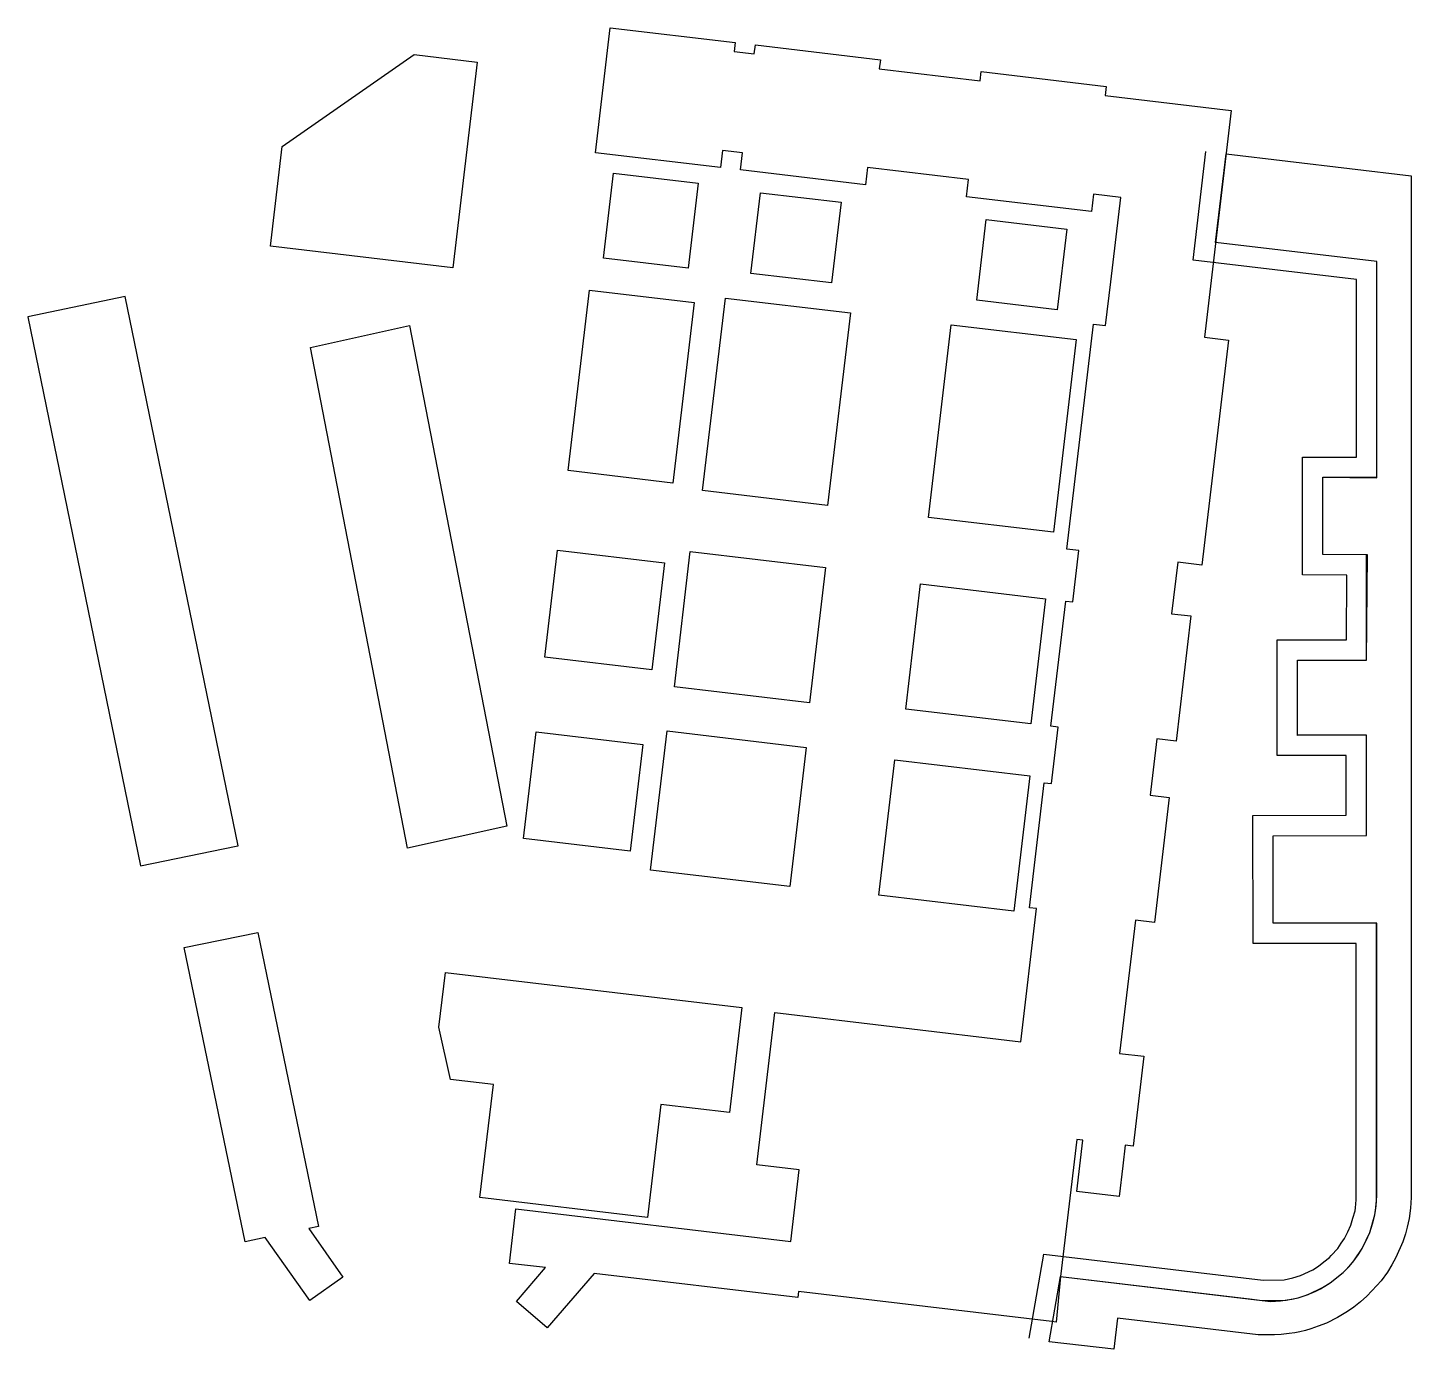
# Model space of a CAD drawing. Header units: metres. Extents: x -212 to 353974, y -37 to 356021.
# Drawn here: x 353582.5 to 353650.6, y 355929.8 to 355994.9 of the extents above; entities that cross this region are included whole.
import ezdxf

# ---------------------------------------------------------------- set-up
doc = ezdxf.new("R2010")
doc.units = ezdxf.units.M

msp = doc.modelspace()

# ---------------------------------------------------------------- linework, layer by layer
at = {"color": 2}
for points in [[(353611.17116, 355994.85476), (353617.32825, 355994.12611), (353617.27536, 355993.67922), (353618.26844, 355993.5617), (353618.32133, 355994.00858), (353624.47841, 355993.27992), (353624.42553, 355992.83304), (353629.39092, 355992.24541), (353629.44381, 355992.6923), (353635.60089, 355991.96364), (353635.54801, 355991.51676), (353641.75475, 355990.78222), (353640.43259, 355979.61009), (353641.62428, 355979.46906), (353640.30245, 355968.39827), (353639.12226, 355968.53794), (353638.82249, 355966.00492), (353639.76592, 355965.89327), (353639.03726, 355959.73618), (353638.09383, 355959.84783), (353637.76476, 355957.06721), (353638.70819, 355956.95556), (353637.97953, 355950.79848), (353637.03611, 355950.91013), (353636.26044, 355944.35581), (353637.45213, 355944.21478), (353636.92915, 355939.79558), (353636.53191, 355939.84259), (353636.41178, 355938.82745), (353636.23223, 355937.31024), (353634.14676, 355937.55704), (353634.44645, 355940.08939), (353634.14853, 355940.12465), (353633.34967, 355933.37437), (353633.13765, 355931.12553), (353632.91546, 355931.15182), (353620.44851, 355932.62721), (353620.41432, 355932.33833), (353610.38501, 355933.52525), (353608.07282, 355930.8394), (353606.5571, 355932.14426), (353607.98997, 355933.80869), (353606.20698, 355934.01969), (353606.5243, 355936.70101), (353620.06016, 355935.09911), (353620.47695, 355938.62095), (353618.39148, 355938.86775), (353619.2788, 355946.36549), (353631.39436, 355944.93168), (353632.17002, 355951.486), (353631.82245, 355951.52713), (353632.5511, 355957.68422), (353632.89868, 355957.64309), (353633.22775, 355960.4237), (353632.88017, 355960.46484), (353633.60883, 355966.62192), (353633.95641, 355966.58079), (353634.2561, 355969.1132), (353633.66358, 355969.18332), (353634.97398, 355980.25609), (353635.5665, 355980.18596), (353635.82246, 355982.34878), (353636.31279, 355986.49201), (353634.97213, 355986.65067), (353634.87224, 355985.80655), (353628.71515, 355986.53521), (353628.81505, 355987.37933), (353623.84965, 355987.96695), (353623.74976, 355987.12284), (353617.59267, 355987.85149), (353617.69257, 355988.69561), (353616.69949, 355988.81314), (353616.59959, 355987.96902), (353610.44251, 355988.69768)], [(353601.51055, 355993.53092), (353604.62683, 355993.16213), (353603.42808, 355983.03273), (353594.44048, 355984.09436), (353595.02216, 355989.00952)], [(353611.32981, 355987.68638), (353615.50074, 355987.19277), (353615.00714, 355983.02185), (353610.83621, 355983.51545)], [(353618.56753, 355986.72914), (353622.53985, 355986.25904), (353622.06975, 355982.28672), (353618.09743, 355982.75682)], [(353629.69001, 355985.41286), (353633.66232, 355984.94275), (353633.19222, 355980.97044), (353629.21991, 355981.44054)], [(353610.14575, 355981.93563), (353615.30976, 355981.3245), (353614.25791, 355972.43645), (353609.0939, 355973.04758)], [(353587.28127, 355981.61513), (353582.48173, 355980.62703), (353588.04165, 355953.58661), (353592.74348, 355954.55337), (353592.84144, 355954.57352)], [(353616.84639, 355981.54545), (353623.00347, 355980.81679), (353621.88111, 355971.33289), (353615.72402, 355972.06155)], [(353606.07406, 355955.55136), (353601.19115, 355954.46699), (353596.4117, 355979.11173), (353601.2946, 355980.19611)], [(353627.96886, 355980.22916), (353634.12595, 355979.50051), (353633.00358, 355970.01661), (353626.8465, 355970.74527)], [(353608.58002, 355969.1308), (353613.84334, 355968.50792), (353613.22045, 355963.2446), (353607.95714, 355963.86748)], [(353615.1173, 355969.06204), (353621.77092, 355968.27462), (353620.9835, 355961.621), (353614.32988, 355962.40842)], [(353626.45866, 355967.46811), (353632.61575, 355966.73945), (353631.88709, 355960.58236), (353625.73001, 355961.31102)], [(353607.52229, 355960.19309), (353612.78561, 355959.57021), (353612.16273, 355954.3069), (353606.89941, 355954.92978)], [(353613.97202, 355960.2354), (353620.82426, 355959.42447), (353620.01333, 355952.57223), (353613.16109, 355953.38315)], [(353625.18205, 355958.80805), (353631.83567, 355958.02063), (353631.04825, 355951.36701), (353624.39463, 355952.15443)], [(353598.00689, 355933.33684), (353596.37165, 355932.18529), (353594.18551, 355935.28969), (353593.18882, 355935.08356), (353590.19337, 355949.56737), (353593.81672, 355950.31673), (353596.81217, 355935.83292), (353596.32071, 355935.73128)], [(353603.05366, 355948.33599), (353617.65191, 355946.60837), (353617.04078, 355941.44437), (353613.6585, 355941.84464), (353613.00036, 355936.2834), (353604.75781, 355937.25886), (353605.41595, 355942.8201), (353603.31231, 355943.06905), (353602.73634, 355945.65468)]]:
    msp.add_lwpolyline(points, close=True, dxfattribs=at)
at = {"color": 7, "true_color": 0xffffff, "flags": 128}
for points in [[(353631.81299, 355930.33339), (353632.52471, 355934.47924), (353643.33477, 355933.19699), (353644.35839, 355933.21221), (353644.79771, 355933.29928), (353645.17454, 355933.42375), (353645.78202, 355933.70841), (353646.05555, 355933.87708), (353646.32421, 355934.09221), (353646.59485, 355934.30893), (353646.68587, 355934.4013), (353647.00522, 355934.75708), (353647.17597, 355935.0068), (353647.34033, 355935.24718), (353647.49716, 355935.57562), (353647.65075, 355935.89727), (353647.74951, 355936.24564), (353647.85395, 355936.61405), (353647.87404, 355936.7484), (353647.91433, 355937.15), (353647.91166, 355949.7742), (353642.82924, 355949.7672), (353642.82055, 355956.07316), (353647.42541, 355956.0795), (353647.42078, 355959.01792), (353644.02603, 355959.0172), (353644.02482, 355964.71206), (353647.43313, 355964.71278), (353647.45871, 355967.90814), (353645.27529, 355967.92562), (353645.27406, 355973.71747), (353647.92304, 355973.71803), (353647.92119, 355982.44972), (353639.87436, 355983.40201), (353640.509, 355988.76463)], [(353632.79857, 355930.16419), (353633.34967, 355933.37437), (353643.28308, 355932.19612), (353644.46389, 355932.21367), (353645.05271, 355932.33037), (353645.54483, 355932.49292), (353646.25817, 355932.82718), (353646.63269, 355933.05812), (353646.94927, 355933.31163), (353647.26586, 355933.56514), (353647.41451, 355933.71601), (353647.79346, 355934.13819), (353648.00145, 355934.44237), (353648.20943, 355934.74654), (353648.39957, 355935.14473), (353648.39957, 355935.14473), (353648.5897, 355935.54292), (353648.7116, 355935.97289), (353648.83349, 355936.40287), (353648.86663, 355936.62447), (353648.91434, 355937.10007), (353648.91145, 355950.77558), (353643.82786, 355950.76858), (353643.82193, 355955.07453), (353648.42698, 355955.08088), (353648.41921, 355960.01813), (353645.02582, 355960.01741), (353645.02504, 355963.71227), (353648.42515, 355963.71299), (353648.46668, 355968.9001), (353646.27508, 355968.91765), (353646.27427, 355972.71768), (353648.92325, 355972.71824), (353648.92101, 355983.33837), (353640.98496, 355984.27756), (353641.50207, 355988.6471)]]:
    msp.add_lwpolyline(points, dxfattribs=at)
at = {"color": 5}
msp.add_lwpolyline([(353641.50207, 355988.6471), (353650.62013, 355987.56803), (353650.62683, 355937.25868), (353650.59019, 355936.73987), (353650.51525, 355936.2258), (353650.42216, 355935.79605), (353650.33437, 355935.47679), (353650.20233, 355935.0808), (353649.86297, 355934.30467), (353649.66865, 355933.95033), (353649.44529, 355933.59446), (353649.13365, 355933.16559), (353648.93579, 355932.92513), (353648.44311, 355932.4086), (353648.12995, 355932.12944), (353647.78708, 355931.85952), (353647.49115, 355931.65271), (353646.98373, 355931.34728), (353646.44594, 355931.08303), (353646.04316, 355930.92081), (353645.68176, 355930.79919), (353645.41257, 355930.72255), (353645.13195, 355930.65484), (353644.88313, 355930.60491), (353644.61069, 355930.5609), (353644.21411, 355930.51631), (353643.88484, 355930.49657), (353643.56269, 355930.49742), (353643.08035, 355930.50823), (353636.15859, 355931.32738), (353635.97643, 355929.78811), (353632.79857, 355930.16419), (353633.34967, 355933.37437), (353642.78654, 355932.25488), (353643.28308, 355932.19612), (353643.70192, 355932.14655), (353644.18621, 355932.17143), (353644.74157, 355932.25591), (353645.05271, 355932.33037), (353645.40102, 355932.43813), (353645.68863, 355932.54772), (353645.91962, 355932.65014), (353646.14764, 355932.76474), (353646.3687, 355932.88961), (353646.63269, 355933.05812), (353647.26586, 355933.56514), (353647.56316, 355933.86687), (353647.79346, 355934.13819), (353648.20943, 355934.74654), (353648.5897, 355935.54292), (353648.83349, 355936.40287), (353648.89977, 355936.84608), (353648.92892, 355937.35406), (353648.92581, 355950.77558), (353643.82785, 355950.7745), (353643.82193, 355955.07453), (353648.42698, 355955.08088), (353648.41921, 355960.01813), (353645.02582, 355960.01279), (353645.02504, 355963.71227), (353648.42515, 355963.71299), (353648.42417, 355968.37685), (353648.42406, 355968.90044), (353646.27508, 355968.91765), (353646.27427, 355972.71768), (353648.92326, 355972.70058), (353648.92101, 355983.33837), (353640.98496, 355984.27756)], close=True, dxfattribs=at)

doc.saveas('drawing.dxf')
